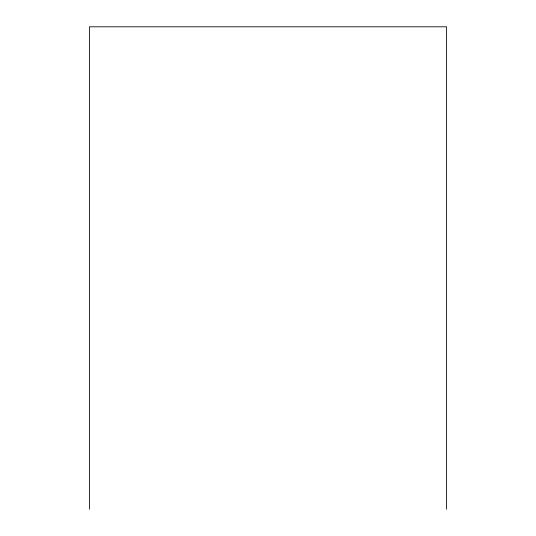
<?xml version="1.0" encoding="UTF-8"?>
<svg xmlns="http://www.w3.org/2000/svg" width="536" height="536" viewBox="0 0 536 536"><rect width="100%" height="100%" fill="white"/><g stroke="black" fill="none" stroke-linecap="round" stroke-linejoin="round"><path stroke-width="0.8" d="M446.575 509.2L446.575 26.8L89.425 26.8L89.425 509.2"/></g></svg>
